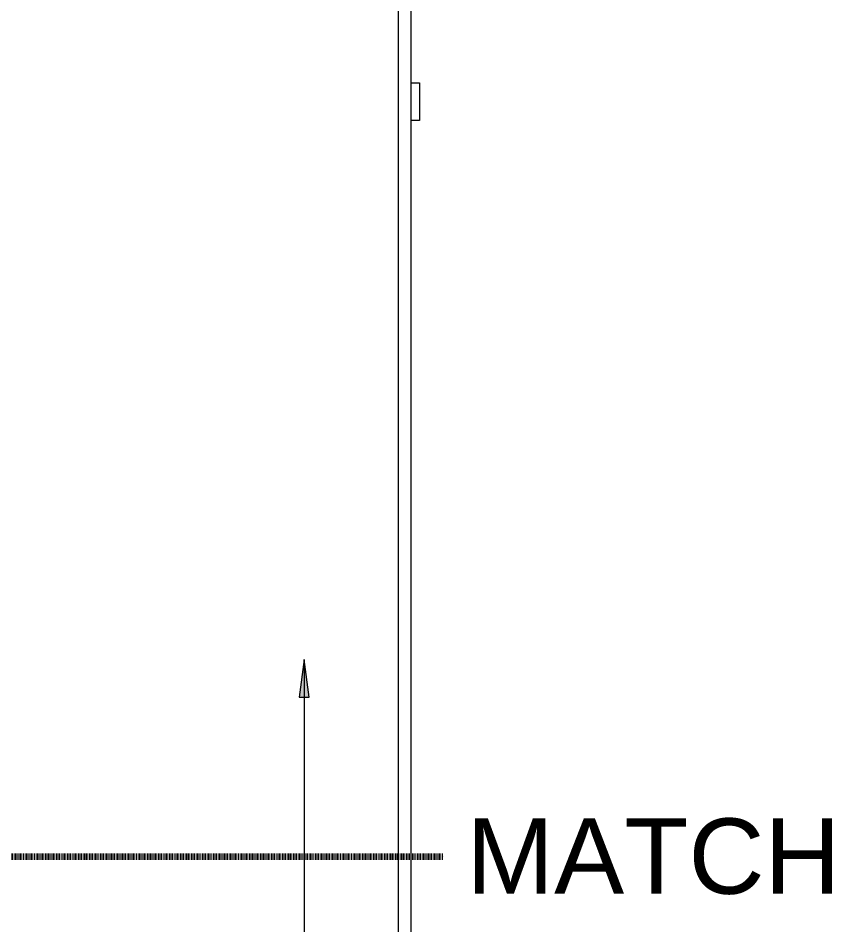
# Model space of a CAD drawing. Header units: inches. Extents: x -1176 to 1545, y -2552 to 978.
# Drawn here: x -732.4 to -602.8, y -178.9 to -34.4 of the extents above; entities that cross this region are included whole.
import ezdxf

# ---------------------------------------------------------------- set-up
doc = ezdxf.new("R2010")
doc.units = ezdxf.units.IN
doc.header["$MEASUREMENT"] = 0
doc.linetypes.add('Dash', pattern=[0.25, 0.125, -0.125])
for name, color, linetype, lineweight in [('A-ANNO-KEYN', 231, 'Continuous', 9), ('A-ANNO-MATC', 214, 'Dash', 140), ('A-COLS', 52, 'Continuous', 18), ('A-FLOR-HRAL', 11, 'Continuous', 18), ('G-ANNO-TEXT', 231, 'Continuous', 9)]:
    doc.layers.add(name, color=color, linetype=linetype, lineweight=lineweight)
doc.styles.add('Swis721 Lt BT_1', font='swissl.ttf', dxfattribs={"height": 12})

# ---------------------------------------------------------------- blocks, each defined once
blk = doc.blocks.new('Top Rail Type - Top Rail_Internal_-5050133-2nd Floor Demo')
at = {"layer": 'A-FLOR-HRAL', "lineweight": 9}
for p, q in [((-671.86, -183.19), (-671.86, 16.25)), ((-669.86, 16.25), (-669.86, -183.19))]:
    blk.add_line(p, q, dxfattribs=at)

msp = doc.modelspace()

# ---------------------------------------------------------------- hatches: boundary and pattern name
at = {"layer": 'A-ANNO-KEYN'}
msp.add_hatch(color=256, dxfattribs=at).paths.add_polyline_path([(-686.89, -136.58), (-687.68, -142.58), (-686.1, -142.58)], flags=0)

# ---------------------------------------------------------------- linework, layer by layer
for p, q in [((-686.89, -136.58), (-687.68, -142.58)), ((-686.1, -142.58), (-686.89, -136.58)), ((-686.89, -136.58), (-686.89, -205.69)), ((-687.68, -142.58), (-686.1, -142.58))]:
    msp.add_line(p, q, dxfattribs=at)
at = {"layer": 'A-ANNO-MATC'}
msp.add_line((-1047.65, -167.98), (-664.65, -167.98), dxfattribs=at)
at = {"layer": 'A-COLS', "lineweight": 9}
for p, q in [((-669.86, -44.75), (-668.48, -44.75)), ((-668.48, -44.75), (-668.48, -50.75)), ((-668.48, -50.75), (-669.86, -50.75))]:
    msp.add_line(p, q, dxfattribs=at)

# ---------------------------------------------------------------- block references
at = {"layer": 'A-FLOR-HRAL', "lineweight": 9}
msp.add_blockref('Top Rail Type - Top Rail_Internal_-5050133-2nd Floor Demo', (0, 0), dxfattribs=at)

# ---------------------------------------------------------------- texts
at = {"layer": 'G-ANNO-TEXT', "color": 7, "insert": (-661.03, -161.92), "char_height": 12, "width": 73.1745, "attachment_point": 1, "style": 'Swis721 Lt BT_1'}
msp.add_mtext('MATCH ', dxfattribs=at)

doc.saveas('drawing.dxf')
